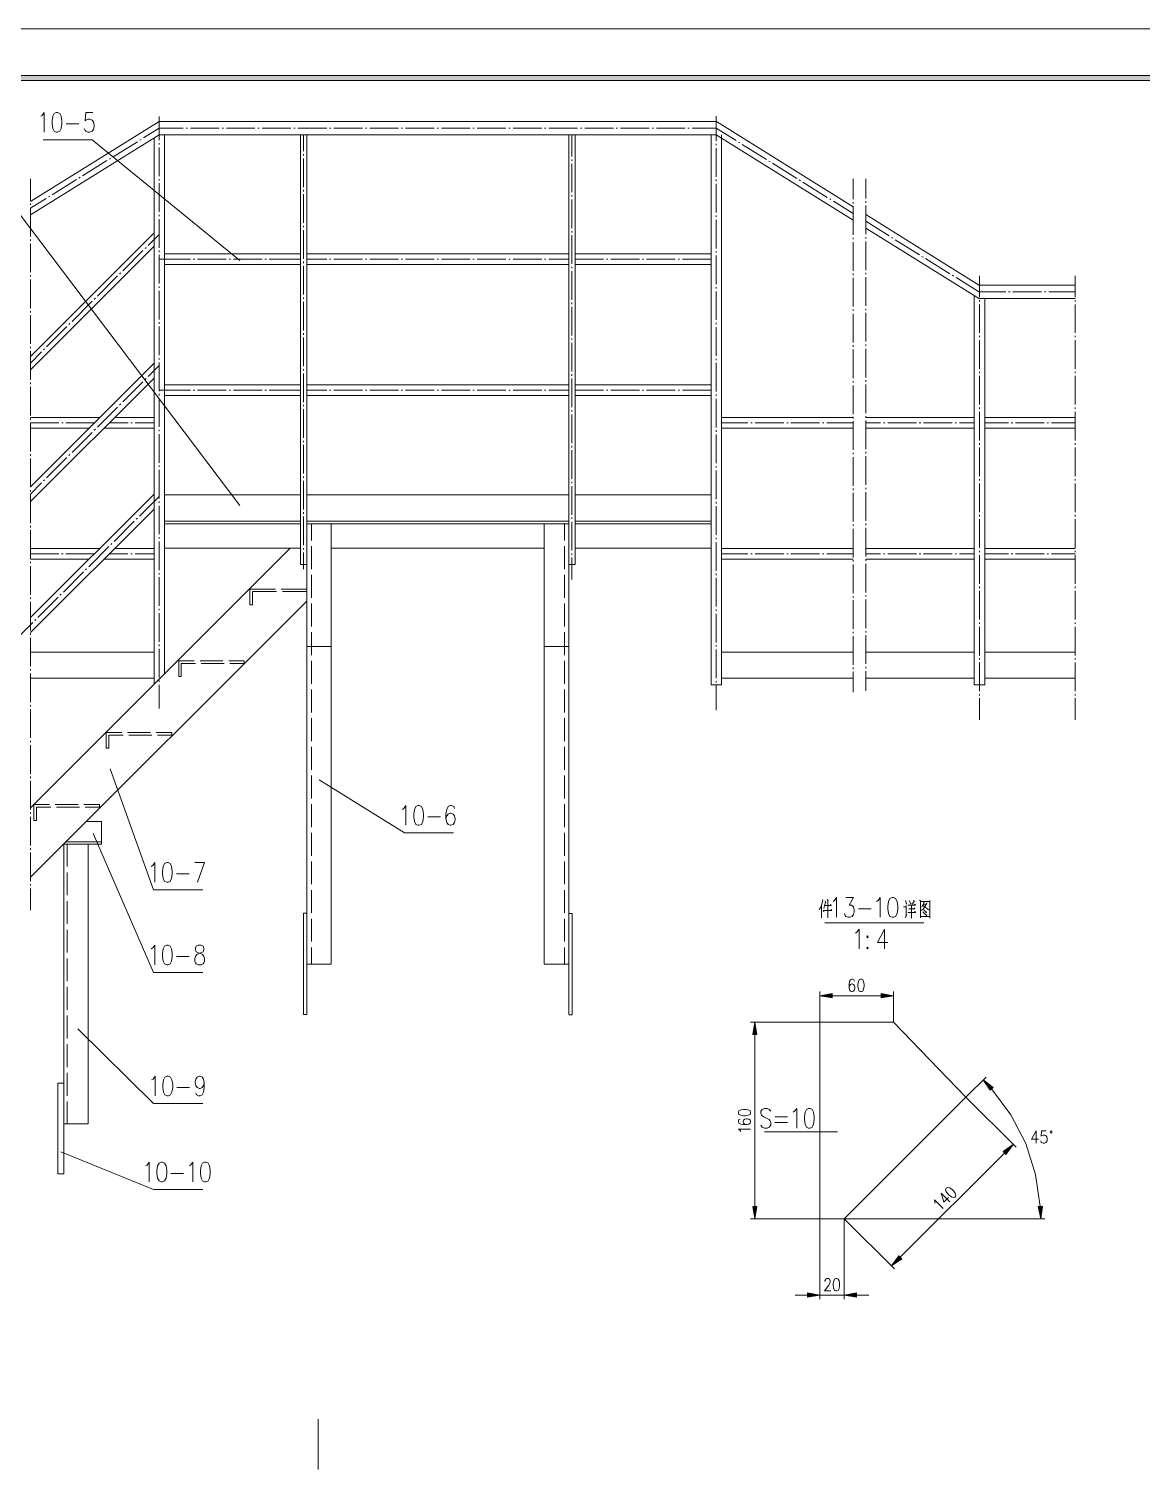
# Model space of a CAD drawing. Header units: millimetres. Extents: x 0 to 829, y 0 to 586.
# Drawn here: x 133.3 to 356.6, y 296.3 to 585.6 of the extents above; entities that cross this region are included whole.
import ezdxf

# ---------------------------------------------------------------- set-up
doc = ezdxf.new("R2010")
doc.units = ezdxf.units.MM

msp = doc.modelspace()

# ---------------------------------------------------------------- hatches: boundary and pattern name
h = msp.add_hatch(color=0)
h.dxf.hatch_style = 2
h.paths.add_polyline_path([(819.788528, 576.266028), (818.80075, 575.281778), (25.142472, 575.281778), (24.154694, 576.266028)])
h = msp.add_hatch(color=0)
h.dxf.hatch_style = 2
h.paths.add_polyline_path([(294.382472, 391.9855), (291.916556, 391.57275), (294.382472, 391.163528)])
h = msp.add_hatch(color=0)
h.dxf.hatch_style = 2
h.paths.add_polyline_path([(304.239083, 391.9855), (306.705, 391.57275), (304.239083, 391.163528)])
h = msp.add_hatch(color=0)
h.dxf.hatch_style = 2
h.paths.add_polyline_path([(278.472194, 383.772833), (278.881417, 386.23875), (279.290639, 383.772833)])
h = msp.add_hatch(color=0)
h.dxf.hatch_style = 2
h.paths.add_polyline_path([(326.090139, 372.579194), (324.700194, 374.657056), (326.689861, 373.143639)])
h = msp.add_hatch(color=0)
h.dxf.hatch_style = 2
h.paths.add_polyline_path([(328.690111, 360.270778), (330.725639, 361.724222), (329.272194, 359.688694)])
h = msp.add_hatch(color=0)
h.dxf.hatch_style = 2
h.paths.add_polyline_path([(278.472194, 349.267639), (278.881417, 346.801722), (279.290639, 349.267639)])
h = msp.add_hatch(color=0)
h.dxf.hatch_style = 2
h.paths.add_polyline_path([(336.574694, 349.278222), (336.239556, 346.801722), (335.752722, 349.253528)])
h = msp.add_hatch(color=0)
h.dxf.hatch_style = 2
h.paths.add_polyline_path([(307.777444, 339.354583), (306.324, 337.322583), (308.359528, 338.776028)])
h = msp.add_hatch(color=0)
h.dxf.hatch_style = 2
h.paths.add_polyline_path([(289.450639, 331.900389), (291.916556, 331.487639), (289.450639, 331.078417)])
h = msp.add_hatch(color=0)
h.dxf.hatch_style = 2
h.paths.add_polyline_path([(299.310778, 331.900389), (296.844861, 331.487639), (299.310778, 331.078417)])

# ---------------------------------------------------------------- linework, layer by layer
at = {"color": 0, "lineweight": 0}
for points in [[(0, 0), (0, 585.632278), (829.154778, 585.632278), (829.154778, 0)], [(819.788528, 576.266028), (818.80075, 575.281778), (25.142472, 575.281778), (24.154694, 576.266028)], [(138.751028, 568.822417), (138.327694, 568.635444), (138.049, 568.071), (137.907889, 567.132611), (137.907889, 566.568167), (138.049, 565.629778), (138.327694, 565.068861), (138.751028, 564.878361), (139.03325, 564.878361), (139.456583, 565.068861), (139.738806, 565.629778), (139.879917, 566.568167), (139.879917, 567.132611), (139.738806, 568.071), (139.456583, 568.635444), (139.03325, 568.822417)], [(211.306833, 429.715083), (210.8835, 429.528111), (210.601278, 428.963667), (210.460167, 428.025278), (210.460167, 427.460833), (210.601278, 426.522444), (210.8835, 425.958), (211.306833, 425.771028), (211.589056, 425.771028), (212.012389, 425.958), (212.291083, 426.522444), (212.432194, 427.460833), (212.432194, 428.025278), (212.291083, 428.963667), (212.012389, 429.528111), (211.589056, 429.715083)], [(160.916056, 418.278028), (160.492722, 418.091056), (160.2105, 417.526611), (160.069389, 416.588222), (160.069389, 416.023778), (160.2105, 415.085389), (160.492722, 414.520944), (160.916056, 414.333972), (161.198278, 414.333972), (161.618083, 414.520944), (161.900306, 415.085389), (162.041417, 416.023778), (162.041417, 416.588222), (161.900306, 417.526611), (161.618083, 418.091056), (161.198278, 418.278028)], [(306.433361, 411.250694), (306.010028, 411.063722), (305.731333, 410.499278), (305.590222, 409.560889), (305.590222, 408.996444), (305.731333, 408.058056), (306.010028, 407.493611), (306.433361, 407.306639), (306.715583, 407.306639), (307.138917, 407.493611), (307.421139, 408.058056), (307.56225, 408.996444), (307.56225, 409.560889), (307.421139, 410.499278), (307.138917, 411.063722), (306.715583, 411.250694)], [(301.501528, 403.584833), (301.360417, 403.394333), (301.501528, 403.207361), (301.642639, 403.394333)], [(160.916056, 401.715111), (160.492722, 401.528139), (160.2105, 400.963694), (160.069389, 400.025306), (160.069389, 399.460861), (160.2105, 398.522472), (160.492722, 397.958028), (160.916056, 397.771056), (161.198278, 397.771056), (161.618083, 397.958028), (161.900306, 398.522472), (162.041417, 399.460861), (162.041417, 400.025306), (161.900306, 400.963694), (161.618083, 401.528139), (161.198278, 401.715111)], [(167.251944, 401.715111), (166.832139, 401.528139), (166.691028, 401.150667), (166.691028, 400.776722), (166.832139, 400.39925), (167.110833, 400.212278), (167.675278, 400.025306), (168.098611, 399.838333), (168.380833, 399.460861), (168.521944, 399.086917), (168.521944, 398.522472), (168.380833, 398.145), (168.239722, 397.958028), (167.816389, 397.771056), (167.251944, 397.771056), (166.832139, 397.958028), (166.691028, 398.145), (166.549917, 398.522472), (166.549917, 399.086917), (166.691028, 399.460861), (166.97325, 399.838333), (167.393056, 400.025306), (167.9575, 400.212278), (168.239722, 400.39925), (168.380833, 400.776722), (168.380833, 401.150667), (168.239722, 401.528139), (167.816389, 401.715111)], [(301.501528, 401.330583), (301.360417, 401.143611), (301.501528, 400.953111), (301.642639, 401.143611)], [(300.104528, 394.860639), (299.839944, 394.744222), (299.663556, 394.391444), (299.575361, 393.802306), (299.575361, 393.453056), (299.663556, 392.863917), (299.839944, 392.511139), (300.104528, 392.394722), (300.277389, 392.394722), (300.541972, 392.511139), (300.718361, 392.863917), (300.806556, 393.453056), (300.806556, 393.802306), (300.718361, 394.391444), (300.541972, 394.744222), (300.277389, 394.860639)], [(294.382472, 391.9855), (291.916556, 391.57275), (294.382472, 391.163528)], [(304.239083, 391.9855), (306.705, 391.57275), (304.239083, 391.163528)], [(278.472194, 383.772833), (278.881417, 386.23875), (279.290639, 383.772833)], [(160.986611, 375.412), (160.563278, 375.2215), (160.281056, 374.660583), (160.139944, 373.718667), (160.139944, 373.15775), (160.281056, 372.219361), (160.563278, 371.654917), (160.986611, 371.467944), (161.268833, 371.467944), (161.688639, 371.654917), (161.970861, 372.219361), (162.111972, 373.15775), (162.111972, 373.718667), (161.970861, 374.660583), (161.688639, 375.2215), (161.268833, 375.412)], [(326.090139, 372.579194), (324.700194, 374.657056), (326.689861, 373.143639)], [(275.593528, 368.01425), (275.713472, 367.753194), (276.06625, 367.576806), (276.651861, 367.488611), (277.004639, 367.488611), (277.59025, 367.576806), (277.943028, 367.753194), (278.059444, 368.01425), (278.059444, 368.190639), (277.943028, 368.455222), (277.59025, 368.631611), (277.004639, 368.719806), (276.651861, 368.719806), (276.06625, 368.631611), (275.713472, 368.455222), (275.593528, 368.190639)], [(289.683472, 368.945583), (289.263667, 368.758611), (288.981444, 368.194167), (288.840333, 367.255778), (288.840333, 366.694861), (288.981444, 365.752944), (289.263667, 365.192028), (289.683472, 365.001528), (289.965694, 365.001528), (290.389028, 365.192028), (290.67125, 365.752944), (290.812361, 366.694861), (290.812361, 367.255778), (290.67125, 368.194167), (290.389028, 368.758611), (289.965694, 368.945583)], [(328.690111, 360.270778), (330.725639, 361.724222), (329.272194, 359.688694)], [(338.497333, 364.197194), (338.444417, 364.363), (338.310361, 364.430028), (338.176306, 364.363), (338.123389, 364.197194), (338.176306, 364.031389), (338.310361, 363.960833), (338.444417, 364.031389)], [(159.787167, 358.147056), (159.367361, 357.960083), (159.085139, 357.395639), (158.944028, 356.45725), (158.944028, 355.892806), (159.085139, 354.954417), (159.367361, 354.389972), (159.787167, 354.203), (160.069389, 354.203), (160.492722, 354.389972), (160.774944, 354.954417), (160.916056, 355.892806), (160.916056, 356.45725), (160.774944, 357.395639), (160.492722, 357.960083), (160.069389, 358.147056)], [(168.521944, 358.147056), (168.098611, 357.960083), (167.816389, 357.395639), (167.675278, 356.45725), (167.675278, 355.892806), (167.816389, 354.954417), (168.098611, 354.389972), (168.521944, 354.203), (168.804167, 354.203), (169.223972, 354.389972), (169.506194, 354.954417), (169.647306, 355.892806), (169.647306, 356.45725), (169.506194, 357.395639), (169.223972, 357.960083), (168.804167, 358.147056)], [(317.260111, 352.904778), (317.154278, 352.633139), (317.281278, 352.262722), (317.634056, 351.782944), (317.881, 351.536), (318.35725, 351.183222), (318.731194, 351.056222), (319.002833, 351.162056), (319.126306, 351.285528), (319.228611, 351.557167), (319.105139, 351.927583), (318.752361, 352.407361), (318.505417, 352.654306), (318.025639, 353.007083), (317.651694, 353.134083), (317.383583, 353.02825)], [(278.472194, 349.267639), (278.881417, 346.801722), (279.290639, 349.267639)], [(336.574694, 349.278222), (336.239556, 346.801722), (335.752722, 349.253528)], [(307.777444, 339.354583), (306.324, 337.322583), (308.359528, 338.776028)], [(295.172694, 334.775528), (294.908111, 334.655583), (294.731722, 334.306333), (294.643528, 333.717194), (294.643528, 333.364417), (294.731722, 332.778806), (294.908111, 332.426028), (295.172694, 332.309611), (295.349083, 332.309611), (295.613667, 332.426028), (295.790056, 332.778806), (295.87825, 333.364417), (295.87825, 333.717194), (295.790056, 334.306333), (295.613667, 334.655583), (295.349083, 334.775528)], [(289.450639, 331.900389), (291.916556, 331.487639), (289.450639, 331.078417)], [(299.310778, 331.900389), (296.844861, 331.487639), (299.310778, 331.078417)]]:
    msp.add_lwpolyline(points, close=True, dxfattribs=at)
for points in [[(159.41675, 567.02325), (133.57225, 550.961278)], [(135.653639, 568.071), (135.935861, 568.257972), (136.359194, 568.822417), (136.359194, 564.878361)], [(146.074694, 568.822417), (144.667111, 568.822417), (144.526, 567.132611), (144.667111, 567.319583), (145.090444, 567.510083), (145.513778, 567.510083), (145.933583, 567.319583), (146.215806, 566.945639), (146.356917, 566.381194), (146.356917, 566.00725), (146.215806, 565.442806), (145.933583, 565.068861), (145.513778, 564.878361), (145.090444, 564.878361), (144.667111, 565.068861), (144.526, 565.255833), (144.384889, 565.629778)], [(159.41675, 568.018083), (159.41675, 563.252056)], [(271.162639, 568.109806), (271.162639, 563.135639)], [(159.41675, 564.370361), (133.57225, 548.273111)], [(140.723056, 566.568167), (143.259528, 566.568167)], [(159.402639, 565.693278), (156.252333, 563.731833)], [(159.41675, 567.016194), (271.162639, 567.016194)], [(159.41675, 565.700333), (164.246278, 565.700333)], [(159.41675, 564.388), (271.162639, 564.388)], [(160.468028, 564.388), (160.468028, 456.162833)], [(164.821306, 565.700333), (165.110583, 565.700333)], [(165.685611, 565.700333), (171.435889, 565.700333)], [(172.010917, 565.700333), (172.300194, 565.700333)], [(172.875222, 565.700333), (178.6255, 565.700333)], [(179.200528, 565.700333), (179.486278, 565.700333)], [(180.061306, 565.700333), (185.815111, 565.700333)], [(186.390139, 565.700333), (186.675889, 565.700333)], [(187.250917, 565.700333), (193.004722, 565.700333)], [(187.730694, 564.388), (187.730694, 478.140889)], [(188.362167, 564.388), (188.362167, 561.050722)], [(188.993639, 564.388), (188.993639, 387.780389)], [(193.57975, 565.700333), (193.8655, 565.700333)], [(194.440528, 565.700333), (200.190806, 565.700333)], [(200.765833, 565.700333), (201.055111, 565.700333)], [(201.630139, 565.700333), (207.380417, 565.700333)], [(207.955444, 565.700333), (208.244722, 565.700333)], [(208.81975, 565.700333), (214.570028, 565.700333)], [(215.145056, 565.700333), (215.430806, 565.700333)], [(216.009361, 565.700333), (221.759639, 565.700333)], [(222.334667, 565.700333), (222.620417, 565.700333)], [(223.195444, 565.700333), (228.94925, 565.700333)], [(229.524278, 565.700333), (229.810028, 565.700333)], [(230.385056, 565.700333), (236.135333, 565.700333)], [(236.710361, 565.700333), (236.999639, 565.700333)], [(237.574667, 565.700333), (243.324944, 565.700333)], [(241.58575, 564.388), (241.58575, 387.780389)], [(242.213694, 564.388), (242.213694, 560.0065)], [(242.845167, 564.388), (242.845167, 478.140889)], [(243.899972, 565.700333), (244.18925, 565.700333)], [(244.764278, 565.700333), (250.514556, 565.700333)], [(251.089583, 565.700333), (251.378861, 565.700333)], [(251.953889, 565.700333), (257.704167, 565.700333)], [(258.279194, 565.700333), (258.564944, 565.700333)], [(259.139972, 565.700333), (264.893778, 565.700333)], [(265.468806, 565.700333), (265.754556, 565.700333)], [(266.329583, 565.700333), (271.162639, 565.700333)], [(270.111361, 564.388), (270.111361, 453.968556)], [(271.137944, 565.693278), (275.127861, 563.206194)], [(271.152056, 564.366833), (298.644028, 547.214778)], [(271.183806, 567.002083), (298.644028, 549.906472)], [(272.213917, 564.388), (272.213917, 453.968556)], [(120.103194, 563.361417), (175.591611, 489.976583)], [(145.972389, 563.361417), (136.11225, 563.361417)], [(145.972389, 563.361417), (175.591611, 539.115)], [(155.031722, 562.973361), (150.149278, 559.935944)], [(155.7655, 563.428444), (155.522083, 563.27675)], [(158.365472, 563.714194), (158.365472, 454.060278)], [(159.41675, 562.677028), (159.41675, 562.38775)], [(159.41675, 561.812722), (159.41675, 556.062444)], [(271.162639, 562.560611), (271.162639, 562.271333)], [(271.162639, 561.696306), (271.162639, 555.946028)], [(275.618222, 562.902806), (275.861639, 562.751111)], [(276.348472, 562.447722), (281.230917, 559.406778)], [(148.928667, 559.173944), (144.046222, 556.136528)], [(149.662444, 559.629028), (149.419028, 559.477333)], [(188.362167, 560.475694), (188.362167, 560.189944)], [(188.362167, 559.614917), (188.362167, 553.861111)], [(242.213694, 559.431472), (242.213694, 559.145722)], [(242.213694, 558.567167), (242.213694, 552.816889)], [(281.71775, 559.103389), (281.961167, 558.948167)], [(282.451528, 558.644778), (287.330444, 555.603833)], [(133.57225, 555.522694), (133.57225, 551.137667)], [(143.555861, 555.833139), (143.312444, 555.681444)], [(159.41675, 555.487417), (159.41675, 555.201667)], [(298.644028, 555.522694), (298.644028, 551.441056)], [(301.145222, 555.522694), (301.145222, 551.603333)], [(142.825611, 555.378056), (137.943167, 552.337111)], [(159.41675, 554.626639), (159.41675, 548.872833)], [(188.362167, 553.286083), (188.362167, 553.000333)], [(271.162639, 555.371), (271.162639, 555.081722)], [(271.162639, 554.506694), (271.162639, 548.756417)], [(287.820806, 555.300444), (288.064222, 555.14875)], [(288.551056, 554.845361), (293.4335, 551.800889)], [(136.722556, 551.578639), (133.57225, 549.617194)], [(133.57225, 550.562639), (133.57225, 550.273361)], [(133.57225, 549.698333), (133.57225, 543.948056)], [(137.452806, 552.033722), (137.209389, 551.882028)], [(188.362167, 552.425306), (188.362167, 546.675028)], [(242.213694, 552.241861), (242.213694, 551.956111)], [(242.213694, 551.381083), (242.213694, 545.627278)], [(293.920333, 551.4975), (294.16375, 551.345806)], [(294.654111, 551.042417), (298.644028, 548.555333)], [(298.644028, 550.866028), (298.644028, 550.580278)], [(298.644028, 550.00525), (298.644028, 544.251444)], [(301.145222, 551.028306), (301.145222, 550.739028)], [(301.145222, 550.164), (301.145222, 544.413722)], [(159.41675, 548.297806), (159.41675, 548.012056)], [(159.41675, 547.437028), (159.41675, 541.68675)], [(271.162639, 548.181389), (271.162639, 547.895639)], [(271.162639, 547.320611), (271.162639, 541.566806)], [(301.145222, 548.347194), (323.959361, 534.140833)], [(301.145222, 546.996056), (305.840694, 544.071528)], [(158.365472, 544.657139), (133.57225, 519.881556)], [(159.41675, 544.374917), (157.173083, 542.13125)], [(188.362167, 546.1), (188.362167, 545.810722)], [(188.362167, 545.235694), (188.362167, 539.485417)], [(242.213694, 545.05225), (242.213694, 544.7665)], [(242.213694, 544.191472), (242.213694, 538.441194)], [(301.145222, 545.6555), (323.959361, 531.420917)], [(133.57225, 543.373028), (133.57225, 543.08375)], [(133.57225, 542.508722), (133.57225, 536.758444)], [(158.365472, 541.990139), (133.57225, 517.214556)], [(156.153556, 541.11525), (152.086028, 537.05125)], [(156.763861, 541.725556), (156.562778, 541.524472)], [(159.41675, 541.108194), (159.41675, 540.822444)], [(271.162639, 540.991778), (271.162639, 540.706028)], [(298.644028, 543.676417), (298.644028, 543.390667)], [(298.644028, 542.815639), (298.644028, 537.065361)], [(301.145222, 543.838694), (301.145222, 543.552944)], [(301.145222, 542.977917), (301.145222, 537.224111)], [(306.331056, 543.764611), (306.574472, 543.612917)], [(307.061306, 543.309528), (311.94375, 540.268583)], [(159.41675, 540.247417), (159.41675, 534.497139)], [(159.41675, 539.411333), (165.664444, 539.411333)], [(160.468028, 540.462611), (187.730694, 540.462611)], [(160.468028, 538.360056), (187.730694, 538.360056)], [(166.239472, 539.411333), (166.52875, 539.411333)], [(167.103778, 539.411333), (172.854056, 539.411333)], [(173.429083, 539.411333), (173.718361, 539.411333)], [(174.293389, 539.411333), (180.043667, 539.411333)], [(180.618694, 539.411333), (180.907972, 539.411333)], [(181.483, 539.411333), (187.730694, 539.411333)], [(188.362167, 538.910389), (188.362167, 538.621111)], [(188.993639, 540.462611), (241.58575, 540.462611)], [(188.993639, 539.411333), (193.004722, 539.411333)], [(188.993639, 538.360056), (241.58575, 538.360056)], [(193.57975, 539.411333), (193.8655, 539.411333)], [(194.440528, 539.411333), (200.190806, 539.411333)], [(200.765833, 539.411333), (201.055111, 539.411333)], [(201.630139, 539.411333), (207.380417, 539.411333)], [(207.955444, 539.411333), (208.244722, 539.411333)], [(208.81975, 539.411333), (214.570028, 539.411333)], [(215.145056, 539.411333), (215.430806, 539.411333)], [(216.009361, 539.411333), (221.759639, 539.411333)], [(222.334667, 539.411333), (222.620417, 539.411333)], [(223.195444, 539.411333), (228.94925, 539.411333)], [(229.524278, 539.411333), (229.810028, 539.411333)], [(230.385056, 539.411333), (236.135333, 539.411333)], [(236.710361, 539.411333), (236.999639, 539.411333)], [(237.574667, 539.411333), (241.58575, 539.411333)], [(242.845167, 540.462611), (270.111361, 540.462611)], [(242.845167, 539.411333), (248.57075, 539.411333)], [(242.845167, 538.360056), (270.111361, 538.360056)], [(249.145778, 539.411333), (249.431528, 539.411333)], [(250.006556, 539.411333), (255.760361, 539.411333)], [(256.335389, 539.411333), (256.621139, 539.411333)], [(257.196167, 539.411333), (262.946444, 539.411333)], [(263.525, 539.411333), (263.81075, 539.411333)], [(264.385778, 539.411333), (270.111361, 539.411333)], [(271.162639, 540.131), (271.162639, 534.380722)], [(312.430583, 539.965194), (312.674, 539.8135)], [(313.164361, 539.506583), (318.043278, 536.465639)], [(133.57225, 536.183417), (133.57225, 535.894139)], [(133.57225, 535.319111), (133.57225, 529.568833)], [(151.070028, 536.03525), (147.0025, 531.967722)], [(151.680333, 536.645556), (151.475722, 536.440944)], [(188.362167, 538.046083), (188.362167, 532.295806)], [(242.213694, 537.866167), (242.213694, 537.576889)], [(242.213694, 537.001861), (242.213694, 531.251583)], [(298.644028, 536.490333), (298.644028, 536.201056)], [(298.644028, 535.626028), (298.644028, 529.87575)], [(301.145222, 536.649083), (301.145222, 536.363333)], [(301.145222, 535.788306), (301.145222, 530.0345)], [(318.533639, 536.16225), (318.777056, 536.010556)], [(319.263889, 535.707167), (323.959361, 532.779111)], [(323.959361, 536.074056), (323.959361, 531.770167)], [(343.136361, 536.074056), (343.136361, 531.770167)], [(159.41675, 533.922111), (159.41675, 533.632833)], [(159.41675, 533.057806), (159.41675, 527.307528)], [(271.162639, 533.805694), (271.162639, 533.516417)], [(271.162639, 532.941389), (271.162639, 527.191111)], [(323.94525, 534.151417), (343.136361, 534.151417)], [(323.959361, 532.839083), (329.236917, 532.839083)], [(329.811944, 532.839083), (330.097694, 532.839083)], [(330.672722, 532.839083), (336.423, 532.839083)], [(336.998028, 532.839083), (337.287306, 532.839083)], [(337.862333, 532.839083), (343.136361, 532.839083)], [(145.9865, 530.951722), (141.915444, 526.887722)], [(146.596806, 531.562028), (146.392194, 531.360944)], [(188.362167, 531.720778), (188.362167, 531.435028)], [(188.362167, 530.856472), (188.362167, 525.106194)], [(242.213694, 530.676556), (242.213694, 530.387278)], [(242.213694, 529.81225), (242.213694, 524.061972)], [(301.145222, 529.459472), (301.145222, 529.173722)], [(322.908083, 532.077083), (322.908083, 453.968556)], [(323.94525, 531.480889), (343.136361, 531.480889)], [(323.959361, 531.195139), (323.959361, 530.909389)], [(323.959361, 530.334361), (323.959361, 524.584083)], [(325.014167, 531.480889), (325.014167, 453.968556)], [(343.136361, 531.195139), (343.136361, 530.909389)], [(343.136361, 530.334361), (343.136361, 524.584083)], [(133.57225, 528.993806), (133.57225, 528.708056)], [(133.57225, 528.133028), (133.57225, 522.379222)], [(159.41675, 526.7325), (159.41675, 526.443222)], [(271.162639, 526.616083), (271.162639, 526.326806)], [(298.644028, 529.300722), (298.644028, 529.011444)], [(298.644028, 528.436417), (298.644028, 522.686139)], [(301.145222, 528.598694), (301.145222, 522.848417)], [(140.899444, 525.871722), (136.831917, 521.807722)], [(141.50975, 526.482028), (141.305139, 526.277417)], [(159.41675, 525.868194), (159.41675, 520.117917)], [(188.362167, 524.531167), (188.362167, 524.245417)], [(188.362167, 523.670389), (188.362167, 517.916583)], [(271.162639, 525.751778), (271.162639, 520.0015)], [(323.959361, 524.009056), (323.959361, 523.719778)], [(343.136361, 524.009056), (343.136361, 523.719778)], [(133.57225, 521.804194), (133.57225, 521.518444)], [(133.57225, 520.943417), (133.57225, 515.189611)], [(135.815917, 520.788194), (133.57225, 518.548056)], [(136.426222, 521.3985), (136.221611, 521.197417)], [(242.213694, 523.486944), (242.213694, 523.197667)], [(242.213694, 522.622639), (242.213694, 516.872361)], [(298.644028, 522.111111), (298.644028, 521.821833)], [(298.644028, 521.246806), (298.644028, 515.496528)], [(301.145222, 522.273389), (301.145222, 521.984111)], [(301.145222, 521.409083), (301.145222, 515.658806)], [(323.959361, 523.14475), (323.959361, 517.394472)], [(343.136361, 523.14475), (343.136361, 517.394472)], [(158.365472, 518.502194), (133.57225, 493.723083)], [(159.41675, 518.06475), (157.173083, 515.821083)], [(159.41675, 519.542889), (159.41675, 519.257139)], [(159.41675, 518.682111), (159.41675, 512.928306)], [(271.162639, 519.426472), (271.162639, 519.137194)], [(271.162639, 518.562167), (271.162639, 512.811889)], [(158.365472, 515.528278), (133.57225, 490.749167)], [(156.763861, 515.415389), (156.562778, 515.214306)], [(188.362167, 517.341556), (188.362167, 517.055806)], [(188.362167, 516.480778), (188.362167, 510.7305)], [(242.213694, 516.297333), (242.213694, 516.011583)], [(242.213694, 515.436556), (242.213694, 509.68275)], [(301.145222, 515.083778), (301.145222, 514.7945)], [(323.959361, 516.819444), (323.959361, 516.530167)], [(323.959361, 515.955139), (323.959361, 510.204861)], [(343.136361, 516.819444), (343.136361, 516.530167)], [(343.136361, 515.955139), (343.136361, 510.204861)], [(133.57225, 514.614583), (133.57225, 514.328833)], [(133.57225, 513.753806), (133.57225, 508.003528)], [(156.153556, 514.805083), (152.086028, 510.741083)], [(159.41675, 513.118806), (165.664444, 513.118806)], [(159.41675, 512.353278), (159.41675, 512.067528)], [(160.468028, 514.170083), (187.730694, 514.170083)], [(160.468028, 512.067528), (187.730694, 512.067528)], [(166.239472, 513.118806), (166.52875, 513.118806)], [(167.103778, 513.118806), (172.854056, 513.118806)], [(173.429083, 513.118806), (173.718361, 513.118806)], [(174.293389, 513.118806), (180.043667, 513.118806)], [(180.618694, 513.118806), (180.907972, 513.118806)], [(181.483, 513.118806), (187.730694, 513.118806)], [(188.993639, 514.170083), (241.58575, 514.170083)], [(188.993639, 513.118806), (193.004722, 513.118806)], [(188.993639, 512.067528), (241.58575, 512.067528)], [(193.57975, 513.118806), (193.8655, 513.118806)], [(194.440528, 513.118806), (200.190806, 513.118806)], [(200.765833, 513.118806), (201.055111, 513.118806)], [(201.630139, 513.118806), (207.380417, 513.118806)], [(207.955444, 513.118806), (208.244722, 513.118806)], [(208.81975, 513.118806), (214.570028, 513.118806)], [(215.145056, 513.118806), (215.430806, 513.118806)], [(216.009361, 513.118806), (221.759639, 513.118806)], [(222.334667, 513.118806), (222.620417, 513.118806)], [(223.195444, 513.118806), (228.94925, 513.118806)], [(229.524278, 513.118806), (229.810028, 513.118806)], [(230.385056, 513.118806), (236.135333, 513.118806)], [(236.710361, 513.118806), (236.999639, 513.118806)], [(237.574667, 513.118806), (241.58575, 513.118806)], [(242.845167, 514.170083), (270.111361, 514.170083)], [(242.845167, 513.118806), (248.57075, 513.118806)], [(242.845167, 512.067528), (270.111361, 512.067528)], [(249.145778, 513.118806), (249.431528, 513.118806)], [(250.006556, 513.118806), (255.760361, 513.118806)], [(256.335389, 513.118806), (256.621139, 513.118806)], [(257.196167, 513.118806), (262.946444, 513.118806)], [(263.525, 513.118806), (263.81075, 513.118806)], [(264.385778, 513.118806), (270.111361, 513.118806)], [(271.162639, 512.236861), (271.162639, 511.951111)], [(298.644028, 514.9215), (298.644028, 514.63575)], [(298.644028, 514.060722), (298.644028, 508.306917)], [(301.145222, 514.219472), (301.145222, 508.469194)], [(151.070028, 509.725083), (147.0025, 505.661083)], [(151.680333, 510.335389), (151.475722, 510.130778)], [(159.41675, 511.4925), (159.41675, 505.738694)], [(188.362167, 510.155472), (188.362167, 509.866194)], [(188.362167, 509.291167), (188.362167, 503.540889)], [(271.162639, 511.376083), (271.162639, 505.622278)], [(323.959361, 509.629833), (323.959361, 509.340556)], [(343.136361, 509.629833), (343.136361, 509.340556)], [(147.457583, 507.601361), (133.57225, 507.601361)], [(133.57225, 507.4285), (133.57225, 507.139222)], [(133.57225, 506.564194), (133.57225, 500.813917)], [(139.269611, 506.550083), (133.57225, 506.550083)], [(140.130389, 506.550083), (139.844639, 506.550083)], [(146.406306, 506.550083), (140.705417, 506.550083)], [(153.154944, 506.550083), (149.380222, 506.550083)], [(158.365472, 507.601361), (150.4315, 507.601361)], [(154.015722, 506.550083), (153.729972, 506.550083)], [(158.365472, 506.550083), (154.59075, 506.550083)], [(242.213694, 509.107722), (242.213694, 508.821972)], [(242.213694, 508.246944), (242.213694, 502.496667)], [(272.213917, 507.601361), (298.644028, 507.601361)], [(272.213917, 506.550083), (277.519694, 506.550083)], [(278.094722, 506.550083), (278.384, 506.550083)], [(278.959028, 506.550083), (284.709306, 506.550083)], [(285.284333, 506.550083), (285.573611, 506.550083)], [(286.148639, 506.550083), (291.898917, 506.550083)], [(292.473944, 506.550083), (292.763222, 506.550083)], [(293.33825, 506.550083), (298.644028, 506.550083)], [(298.644028, 507.731889), (298.644028, 507.446139)], [(298.644028, 506.871111), (298.644028, 501.120833)], [(301.145222, 507.894167), (301.145222, 507.608417)], [(301.145222, 507.601361), (322.908083, 507.601361)], [(301.145222, 507.029861), (301.145222, 501.279583)], [(301.145222, 506.550083), (304.119139, 506.550083)], [(304.694167, 506.550083), (304.983444, 506.550083)], [(305.558472, 506.550083), (311.30875, 506.550083)], [(311.883778, 506.550083), (312.169528, 506.550083)], [(312.744556, 506.550083), (318.498361, 506.550083)], [(319.073389, 506.550083), (319.359139, 506.550083)], [(319.934167, 506.550083), (322.908083, 506.550083)], [(323.959361, 508.765528), (323.959361, 503.01525)], [(325.014167, 507.601361), (343.136361, 507.601361)], [(325.014167, 506.550083), (329.762556, 506.550083)], [(330.337583, 506.550083), (330.623333, 506.550083)], [(331.198361, 506.550083), (336.948639, 506.550083)], [(337.523667, 506.550083), (337.812944, 506.550083)], [(338.387972, 506.550083), (343.136361, 506.550083)], [(343.136361, 508.765528), (343.136361, 503.01525)], [(145.3515, 505.498806), (133.57225, 505.498806)], [(145.9865, 504.641556), (141.915444, 500.577556)], [(146.596806, 505.251861), (146.392194, 505.050778)], [(158.365472, 505.498806), (148.328944, 505.498806)], [(159.41675, 505.163667), (159.41675, 504.877917)], [(159.41675, 504.302889), (159.41675, 498.552611)], [(271.162639, 505.04725), (271.162639, 504.7615)], [(271.162639, 504.186472), (271.162639, 498.432667)], [(272.213917, 505.498806), (298.644028, 505.498806)], [(301.145222, 505.498806), (322.908083, 505.498806)], [(325.014167, 505.498806), (343.136361, 505.498806)], [(188.362167, 502.965861), (188.362167, 502.676583)], [(188.362167, 502.101556), (188.362167, 496.351278)], [(242.213694, 501.921639), (242.213694, 501.632361)], [(242.213694, 501.057333), (242.213694, 495.307056)], [(298.644028, 500.545806), (298.644028, 500.256528)], [(301.145222, 500.704556), (301.145222, 500.418806)], [(323.959361, 502.440222), (323.959361, 502.154472)], [(323.959361, 501.579444), (323.959361, 495.825639)], [(343.136361, 502.440222), (343.136361, 502.154472)], [(343.136361, 501.579444), (343.136361, 495.825639)], [(133.57225, 500.238889), (133.57225, 499.949611)], [(133.57225, 499.374583), (133.57225, 493.624306)], [(140.899444, 499.561556), (136.831917, 495.497556)], [(141.50975, 500.171861), (141.305139, 499.96725)], [(159.41675, 497.977583), (159.41675, 497.688306)], [(271.162639, 497.857639), (271.162639, 497.571889)], [(298.644028, 499.6815), (298.644028, 493.931222)], [(301.145222, 499.843778), (301.145222, 494.089972)], [(136.426222, 495.088333), (136.221611, 494.88725)], [(159.41675, 497.113278), (159.41675, 491.363)], [(188.362167, 495.77625), (188.362167, 495.486972)], [(188.362167, 494.911944), (188.362167, 489.161667)], [(242.213694, 494.732028), (242.213694, 494.44275)], [(271.162639, 496.996861), (271.162639, 491.246583)], [(323.959361, 495.250611), (323.959361, 494.964861)], [(343.136361, 495.250611), (343.136361, 494.964861)], [(135.815917, 494.478028), (133.57225, 492.237889)], [(133.57225, 493.049278), (133.57225, 492.763528)], [(158.365472, 492.227306), (133.57225, 467.451722)], [(133.57225, 492.184972), (133.57225, 486.434694)], [(160.468028, 492.086194), (187.730694, 492.086194)], [(188.993639, 492.086194), (241.58575, 492.086194)], [(242.213694, 493.867722), (242.213694, 488.117444)], [(242.845167, 492.086194), (270.111361, 492.086194)], [(298.644028, 493.356194), (298.644028, 493.066917)], [(298.644028, 492.491889), (298.644028, 486.741611)], [(301.145222, 493.514944), (301.145222, 493.229194)], [(301.145222, 492.654167), (301.145222, 486.903889)], [(323.959361, 494.389833), (323.959361, 488.639556)], [(343.136361, 494.389833), (343.136361, 488.639556)], [(158.365472, 489.253389), (133.57225, 464.477806)], [(159.41675, 491.793389), (155.430361, 487.810528)], [(159.41675, 490.787972), (159.41675, 490.498694)], [(159.41675, 489.923667), (159.41675, 484.173389)], [(271.162639, 490.671556), (271.162639, 490.382278)], [(271.162639, 489.80725), (271.162639, 484.056972)], [(154.414361, 486.794528), (150.346833, 482.727)], [(155.024667, 487.404833), (154.820056, 487.200222)], [(160.468028, 486.829806), (187.730694, 486.829806)], [(160.468028, 486.300639), (187.730694, 486.300639)], [(188.362167, 488.586639), (188.362167, 488.300889)], [(188.362167, 487.725861), (188.362167, 481.972056)], [(188.993639, 486.829806), (241.58575, 486.829806)], [(188.993639, 486.300639), (241.58575, 486.300639)], [(189.946139, 486.300639), (189.946139, 482.935139)], [(193.921944, 486.300639), (193.921944, 397.898056)], [(236.653917, 486.300639), (236.653917, 397.898056)], [(240.689694, 486.300639), (240.689694, 482.935139)], [(242.213694, 487.542417), (242.213694, 487.253139)], [(242.213694, 486.678111), (242.213694, 480.927833)], [(242.845167, 486.829806), (270.111361, 486.829806)], [(242.845167, 486.300639), (270.111361, 486.300639)], [(298.644028, 486.166583), (298.644028, 485.877306)], [(301.145222, 486.328861), (301.145222, 486.039583)], [(323.959361, 488.061), (323.959361, 487.77525)], [(323.959361, 487.200222), (323.959361, 481.449944)], [(343.136361, 488.061), (343.136361, 487.77525)], [(343.136361, 487.200222), (343.136361, 481.449944)], [(133.57225, 485.859667), (133.57225, 485.573917)], [(133.57225, 484.998889), (133.57225, 479.245083)], [(159.41675, 483.598361), (159.41675, 483.309083)], [(271.162639, 483.481944), (271.162639, 483.192667)], [(298.644028, 485.302278), (298.644028, 479.552)], [(301.145222, 485.464556), (301.145222, 479.714278)], [(185.70575, 481.386444), (133.57225, 429.284694)], [(147.439944, 481.308833), (133.57225, 481.308833)], [(139.259028, 480.257556), (133.57225, 480.257556)], [(140.123333, 480.257556), (139.834056, 480.257556)], [(146.385139, 480.257556), (140.698361, 480.257556)], [(149.327306, 481.711), (145.259778, 477.647)], [(153.144361, 480.257556), (149.362583, 480.257556)], [(149.937611, 482.321306), (149.736528, 482.120222)], [(158.365472, 481.308833), (150.413861, 481.308833)], [(154.005139, 480.257556), (153.719389, 480.257556)], [(158.365472, 480.257556), (154.580167, 480.257556)], [(159.41675, 482.734056), (159.41675, 476.983778)], [(160.468028, 481.372333), (187.730694, 481.372333)], [(188.362167, 481.397028), (188.362167, 481.111278)], [(188.362167, 480.53625), (188.362167, 477.198972)], [(189.946139, 481.785083), (189.946139, 477.181333)], [(193.921944, 481.372333), (236.653917, 481.372333)], [(240.689694, 481.785083), (240.689694, 477.181333)], [(242.213694, 480.352806), (242.213694, 480.067056)], [(242.845167, 481.372333), (270.111361, 481.372333)], [(271.162639, 482.617639), (271.162639, 476.867361)], [(272.213917, 481.308833), (298.644028, 481.308833)], [(272.213917, 480.257556), (277.519694, 480.257556)], [(278.094722, 480.257556), (278.384, 480.257556)], [(278.959028, 480.257556), (284.709306, 480.257556)], [(285.284333, 480.257556), (285.573611, 480.257556)], [(286.148639, 480.257556), (291.898917, 480.257556)], [(292.473944, 480.257556), (292.763222, 480.257556)], [(293.33825, 480.257556), (298.644028, 480.257556)], [(301.145222, 481.308833), (322.908083, 481.308833)], [(301.145222, 480.257556), (304.119139, 480.257556)], [(304.694167, 480.257556), (304.983444, 480.257556)], [(305.558472, 480.257556), (311.30875, 480.257556)], [(311.883778, 480.257556), (312.169528, 480.257556)], [(312.744556, 480.257556), (318.498361, 480.257556)], [(319.073389, 480.257556), (319.359139, 480.257556)], [(319.934167, 480.257556), (322.908083, 480.257556)], [(323.959361, 480.874917), (323.959361, 480.585639)], [(325.014167, 481.308833), (343.136361, 481.308833)], [(325.014167, 480.257556), (329.762556, 480.257556)], [(330.337583, 480.257556), (330.623333, 480.257556)], [(331.198361, 480.257556), (336.948639, 480.257556)], [(337.523667, 480.257556), (337.812944, 480.257556)], [(338.387972, 480.257556), (343.136361, 480.257556)], [(343.136361, 480.874917), (343.136361, 480.585639)], [(145.333861, 479.206278), (133.57225, 479.206278)], [(133.57225, 478.670056), (133.57225, 478.384306)], [(133.57225, 477.809278), (133.57225, 472.059)], [(158.365472, 479.206278), (148.307778, 479.206278)], [(187.730694, 478.140889), (188.993639, 478.140889)], [(241.58575, 478.140889), (242.845167, 478.140889)], [(242.213694, 479.492028), (242.213694, 475.110528)], [(272.213917, 479.206278), (298.644028, 479.206278)], [(298.644028, 478.976972), (298.644028, 478.691222)], [(298.644028, 478.116194), (298.644028, 472.362389)], [(301.145222, 479.206278), (322.908083, 479.206278)], [(301.145222, 479.13925), (301.145222, 478.849972)], [(301.145222, 478.274944), (301.145222, 472.524667)], [(323.959361, 480.010611), (323.959361, 474.260333)], [(325.014167, 479.206278), (343.136361, 479.206278)], [(343.136361, 480.010611), (343.136361, 474.260333)], [(144.243778, 476.631), (140.17625, 472.567)], [(144.854083, 477.241306), (144.649472, 477.036694)], [(159.41675, 476.40875), (159.41675, 476.123)], [(159.41675, 475.547972), (159.41675, 469.794167)], [(189.946139, 476.031278), (189.946139, 471.431056)], [(240.689694, 476.031278), (240.689694, 471.431056)], [(271.162639, 476.292333), (271.162639, 476.006583)], [(271.162639, 475.428028), (271.162639, 469.67775)], [(139.767028, 472.157778), (139.565944, 471.956694)], [(182.714194, 473.180833), (177.584806, 473.180833)], [(177.584806, 473.180833), (177.584806, 470.002306)], [(178.099861, 472.665778), (182.971722, 472.665778)], [(178.099861, 470.002306), (178.099861, 472.665778)], [(188.993639, 473.180833), (183.86425, 473.180833)], [(184.121778, 472.665778), (188.993639, 472.665778)], [(298.644028, 471.787361), (298.644028, 471.501611)], [(301.145222, 471.949639), (301.145222, 471.660361)], [(323.959361, 473.685306), (323.959361, 473.396028)], [(323.959361, 472.821), (323.959361, 467.070722)], [(343.136361, 473.685306), (343.136361, 473.396028)], [(343.136361, 472.821), (343.136361, 467.070722)], [(133.57225, 471.483972), (133.57225, 471.194694)], [(188.993639, 470.732556), (133.57225, 415.346444)], [(133.57225, 470.619667), (133.57225, 464.869389)], [(139.16025, 471.547472), (135.089194, 467.483472)], [(159.41675, 469.219139), (159.41675, 468.933389)], [(177.584806, 470.002306), (178.099861, 470.002306)], [(189.946139, 470.281), (189.946139, 465.680778)], [(240.689694, 470.281), (240.689694, 465.680778)], [(271.162639, 469.102722), (271.162639, 468.816972)], [(298.644028, 470.926583), (298.644028, 465.176306)], [(301.145222, 471.085333), (301.145222, 465.335056)], [(134.073194, 466.467472), (130.005667, 462.403472)], [(134.6835, 467.077778), (134.478889, 466.873167)], [(159.41675, 468.358361), (159.41675, 462.608083)], [(271.162639, 468.241944), (271.162639, 462.488139)], [(323.959361, 466.495694), (323.959361, 466.209944)], [(343.136361, 466.495694), (343.136361, 466.209944)], [(133.57225, 464.294361), (133.57225, 464.005083)], [(133.57225, 463.430056), (133.57225, 457.679778)], [(189.946139, 464.530722), (189.946139, 459.9305)], [(240.689694, 464.530722), (240.689694, 459.9305)], [(298.644028, 464.601278), (298.644028, 464.312)], [(298.644028, 463.736972), (298.644028, 457.986694)], [(301.145222, 464.760028), (301.145222, 464.474278)], [(301.145222, 463.89925), (301.145222, 458.145444)], [(323.959361, 465.634917), (323.959361, 459.881111)], [(343.136361, 465.634917), (343.136361, 459.881111)], [(158.365472, 460.540806), (133.57225, 460.540806)], [(159.41675, 462.033056), (159.41675, 461.743778)], [(159.41675, 461.16875), (159.41675, 455.418472)], [(188.993639, 461.655583), (193.921944, 461.655583)], [(236.653917, 461.655583), (241.58575, 461.655583)], [(271.162639, 461.913111), (271.162639, 461.627361)], [(271.162639, 461.052333), (271.162639, 455.302056)], [(272.213917, 460.540806), (298.644028, 460.540806)], [(301.145222, 460.540806), (322.908083, 460.540806)], [(325.014167, 460.540806), (343.136361, 460.540806)], [(133.57225, 457.10475), (133.57225, 456.815472)], [(163.329056, 458.791028), (163.329056, 455.6125)], [(166.451139, 458.791028), (163.329056, 458.791028)], [(163.844111, 455.6125), (163.844111, 458.275972)], [(163.844111, 458.275972), (166.708667, 458.275972)], [(172.201417, 458.791028), (167.601194, 458.791028)], [(167.858722, 458.275972), (172.458944, 458.275972)], [(176.473556, 458.791028), (173.351472, 458.791028)], [(173.609, 458.275972), (176.473556, 458.275972)], [(176.473556, 458.275972), (176.473556, 458.791028)], [(189.946139, 458.780444), (189.946139, 454.176694)], [(240.689694, 458.780444), (240.689694, 454.176694)], [(298.644028, 457.411667), (298.644028, 457.122389)], [(301.145222, 457.570417), (301.145222, 457.284667)], [(323.959361, 459.306083), (323.959361, 459.020333)], [(323.959361, 458.445306), (323.959361, 452.6915)], [(343.136361, 459.306083), (343.136361, 459.020333)], [(343.136361, 458.445306), (343.136361, 452.6915)], [(133.57225, 456.240444), (133.57225, 450.490167)], [(158.365472, 455.280889), (133.57225, 455.280889)], [(159.41675, 454.843444), (159.41675, 454.554167)], [(163.329056, 455.6125), (163.844111, 455.6125)], [(271.162639, 454.727028), (271.162639, 454.43775)], [(272.213917, 455.280889), (298.644028, 455.280889)], [(298.644028, 456.547361), (298.644028, 452.46925)], [(301.145222, 456.709639), (301.145222, 452.790278)], [(301.145222, 455.280889), (322.908083, 455.280889)], [(325.014167, 455.280889), (343.136361, 455.280889)], [(159.41675, 453.979139), (159.41675, 449.213111)], [(189.946139, 453.026639), (189.946139, 448.426417)], [(240.689694, 453.026639), (240.689694, 448.426417)], [(270.111361, 453.968556), (272.213917, 453.968556)], [(271.162639, 453.862722), (271.162639, 448.888556)], [(322.908083, 453.968556), (325.014167, 453.968556)], [(323.959361, 452.116472), (323.959361, 451.830722)], [(343.136361, 452.116472), (343.136361, 451.830722)], [(133.57225, 449.915139), (133.57225, 449.629389)], [(133.57225, 449.054361), (133.57225, 443.300556)], [(323.959361, 451.255694), (323.959361, 446.955333)], [(343.136361, 451.255694), (343.136361, 446.955333)], [(189.946139, 447.276361), (189.946139, 442.676139)], [(240.689694, 447.276361), (240.689694, 442.676139)], [(133.57225, 442.725528), (133.57225, 442.439778)], [(151.909639, 444.401222), (148.787556, 444.401222)], [(148.787556, 444.401222), (148.787556, 441.226222)], [(149.302611, 443.886167), (152.167167, 443.886167)], [(149.302611, 441.226222), (149.302611, 443.886167)], [(157.659917, 444.401222), (153.059694, 444.401222)], [(153.317222, 443.886167), (157.917444, 443.886167)], [(161.932056, 444.401222), (158.809972, 444.401222)], [(159.0675, 443.886167), (161.932056, 443.886167)], [(161.932056, 443.886167), (161.932056, 444.401222)], [(133.57225, 441.86475), (133.57225, 436.114472)], [(148.787556, 441.226222), (149.302611, 441.226222)], [(189.946139, 441.526083), (189.946139, 436.925861)], [(240.689694, 441.526083), (240.689694, 436.925861)], [(158.277278, 412.8135), (149.563667, 437.095194)], [(133.57225, 435.539444), (133.57225, 435.250167)], [(133.57225, 434.675139), (133.57225, 428.924861)], [(189.946139, 435.775806), (189.946139, 431.172056)], [(208.5975, 424.250556), (191.523056, 434.925611)], [(240.689694, 435.775806), (240.689694, 431.172056)], [(133.57225, 428.349833), (133.57225, 428.060556)], [(137.414, 429.916167), (134.288389, 429.916167)], [(134.288389, 429.916167), (134.288389, 426.737639)], [(134.806972, 429.401111), (137.671528, 429.401111)], [(134.806972, 426.737639), (134.806972, 429.401111)], [(143.164278, 429.916167), (138.564056, 429.916167)], [(138.821583, 429.401111), (143.421806, 429.401111)], [(147.436417, 429.916167), (144.314333, 429.916167)], [(144.571861, 429.401111), (147.436417, 429.401111)], [(147.436417, 429.401111), (147.436417, 429.916167)], [(189.946139, 430.022), (189.946139, 425.421778)], [(208.209444, 428.963667), (208.488139, 429.150639), (208.911472, 429.715083), (208.911472, 425.771028)], [(218.6305, 429.150639), (218.489389, 429.528111), (218.066056, 429.715083), (217.783833, 429.715083), (217.364028, 429.528111), (217.081806, 428.963667), (216.940694, 428.025278), (216.940694, 427.086889), (217.081806, 426.335472), (217.364028, 425.958), (217.783833, 425.771028), (217.924944, 425.771028), (218.348278, 425.958), (218.6305, 426.335472), (218.771611, 426.896389), (218.771611, 427.086889), (218.6305, 427.647806), (218.348278, 428.025278), (217.924944, 428.21225), (217.783833, 428.21225), (217.364028, 428.025278), (217.081806, 427.647806), (216.940694, 427.086889)], [(240.689694, 430.022), (240.689694, 425.421778)], [(133.57225, 427.485528), (133.57225, 421.73525)], [(134.288389, 426.737639), (134.806972, 426.737639)], [(144.78, 426.547139), (147.849167, 426.547139)], [(147.849167, 426.547139), (147.849167, 421.9575)], [(213.278861, 427.460833), (215.815333, 427.460833)], [(140.663083, 422.43375), (147.849167, 422.43375)], [(158.277278, 396.250583), (146.169944, 424.120028)], [(189.946139, 424.271722), (189.946139, 419.6715)], [(218.457639, 424.250556), (208.5975, 424.250556)], [(240.689694, 424.271722), (240.689694, 419.6715)], [(133.57225, 421.160222), (133.57225, 420.870944)], [(133.57225, 420.295917), (133.57225, 414.545639)], [(147.849167, 421.9575), (140.186833, 421.9575)], [(140.243278, 422.013944), (140.243278, 355.804611)], [(140.913556, 421.9575), (140.913556, 417.470167)], [(145.175111, 421.9575), (145.175111, 365.8235)], [(157.815139, 417.526611), (158.097361, 417.713583), (158.520694, 418.278028), (158.520694, 414.333972)], [(166.549917, 418.278028), (168.521944, 418.278028), (167.110833, 414.333972)], [(189.946139, 418.521444), (189.946139, 413.921222)], [(240.689694, 418.521444), (240.689694, 413.921222)], [(133.57225, 413.970611), (133.57225, 413.684861)], [(140.913556, 416.320111), (140.913556, 411.719889)], [(162.888083, 416.023778), (165.421028, 416.023778)], [(133.57225, 413.109833), (133.57225, 408.721278)], [(168.137417, 412.8135), (158.277278, 412.8135)], [(189.946139, 412.771167), (189.946139, 408.167417)], [(240.689694, 412.771167), (240.689694, 408.167417)], [(292.502167, 410.894389), (292.562139, 410.696833), (292.237583, 409.712583), (292.117639, 409.356278), (291.969472, 409.119917), (291.821306, 408.84475)], [(293.419389, 410.894389), (293.595778, 410.696833), (293.507583, 410.777972), (293.507583, 407.186694)], [(294.604722, 410.499278), (294.883417, 410.68625), (295.30675, 411.250694), (295.30675, 407.306639)], [(297.137667, 411.250694), (298.686361, 411.250694), (297.843222, 409.747861), (298.266556, 409.747861), (298.54525, 409.560889), (298.686361, 409.373917), (298.827472, 408.809472), (298.827472, 408.432), (298.686361, 407.871083), (298.404139, 407.493611), (297.984333, 407.306639), (297.561, 407.306639), (297.137667, 407.493611), (296.996556, 407.680583), (296.855444, 408.058056)], [(303.335972, 410.499278), (303.618194, 410.68625), (304.038, 411.250694), (304.038, 407.306639)], [(140.913556, 410.569833), (140.913556, 405.966083)], [(188.337472, 408.1145), (188.993639, 408.1145)], [(188.337472, 408.1145), (188.337472, 387.780389)], [(241.58575, 408.072167), (242.241917, 408.072167)], [(242.241917, 408.072167), (242.241917, 387.780389)], [(292.265806, 409.634972), (292.265806, 407.186694)], [(292.738528, 408.686), (292.710306, 408.488444), (292.590361, 408.686), (294.336611, 408.686), (294.220194, 408.883556), (294.160222, 408.724806)], [(293.006639, 410.580417), (293.154806, 410.262917), (293.066611, 410.382861), (292.738528, 409.081111)], [(292.918444, 409.673778), (294.220194, 409.673778), (294.128472, 409.871333), (294.012056, 409.673778)], [(299.674139, 408.996444), (302.207083, 408.996444)], [(308.729944, 409.395083), (309.262639, 409.395083), (309.262639, 409.673778), (309.262639, 407.581806), (309.026278, 407.229028), (309.410806, 407.779361)], [(309.114472, 410.658028), (309.350833, 410.026556), (309.350833, 410.107694), (309.294389, 409.948944)], [(309.587194, 409.751389), (311.097083, 409.751389), (310.980667, 409.948944), (310.888944, 409.751389)], [(310.299806, 409.712583), (310.299806, 407.109083), (310.299806, 408.252083), (309.618944, 408.252083), (311.157056, 408.252083), (310.980667, 408.372028), (310.980667, 408.530778), (311.125306, 408.252083), (311.008889, 408.449639), (310.948917, 408.252083)], [(309.767111, 409.0035), (310.980667, 409.0035), (310.8325, 409.158722), (310.740778, 409.042306)], [(309.883528, 410.658028), (310.179861, 410.026556), (310.179861, 410.1465), (310.151639, 409.948944)], [(310.740778, 410.658028), (310.948917, 410.460472), (310.860722, 410.499278), (310.476194, 409.948944)], [(311.926111, 410.739167), (312.1025, 410.580417), (312.1025, 407.229028), (312.1025, 407.465389), (314.025139, 407.465389), (314.025139, 407.147889), (314.025139, 410.696833), (314.025139, 410.460472), (312.1025, 410.460472)], [(312.723389, 409.910139), (313.316056, 409.910139), (313.492444, 410.185306), (313.227861, 409.712583), (312.903306, 409.317472), (312.635194, 408.961167), (312.250667, 408.647194)], [(312.723389, 410.30525), (312.871556, 410.1465), (312.811583, 410.224111), (312.370611, 409.356278)], [(312.606972, 408.372028), (313.316056, 407.662944), (313.376028, 407.779361), (313.256083, 407.581806)], [(312.663417, 409.751389), (312.95975, 409.395083), (313.344278, 409.119917), (313.672361, 408.883556), (313.965167, 408.767139)], [(312.811583, 408.805944), (313.287833, 408.290889), (313.316056, 408.372028), (313.227861, 408.174472)], [(189.946139, 407.017361), (189.946139, 402.417139)], [(240.689694, 407.017361), (240.689694, 402.417139)], [(312.825694, 406.205972), (292.960778, 406.205972)], [(140.913556, 404.816028), (140.913556, 400.215806)], [(299.106167, 404.14575), (299.388389, 404.33625), (299.811722, 404.897167), (299.811722, 400.953111)], [(304.881139, 404.897167), (303.473556, 402.268972), (305.586694, 402.268972)], [(304.881139, 404.897167), (304.881139, 400.953111)], [(157.815139, 400.963694), (158.097361, 401.150667), (158.520694, 401.715111), (158.520694, 397.771056)], [(162.888083, 399.460861), (165.421028, 399.460861)], [(189.946139, 401.267083), (189.946139, 397.898056)], [(240.689694, 401.267083), (240.689694, 397.898056)], [(140.913556, 399.06575), (140.913556, 394.465528)], [(188.993639, 397.898056), (193.921944, 397.898056)], [(236.653917, 397.898056), (241.58575, 397.898056)], [(168.137417, 396.250583), (158.277278, 396.250583)], [(298.869806, 394.507861), (298.781611, 394.744222), (298.517028, 394.860639), (298.344167, 394.860639), (298.079583, 394.744222), (297.903194, 394.391444), (297.815, 393.802306), (297.815, 393.216694), (297.903194, 392.7475), (298.079583, 392.511139), (298.344167, 392.394722), (298.428833, 392.394722), (298.693417, 392.511139), (298.869806, 392.7475), (298.958, 393.100278), (298.958, 393.216694), (298.869806, 393.569472), (298.693417, 393.802306), (298.428833, 393.92225), (298.344167, 393.92225), (298.079583, 393.802306), (297.903194, 393.569472), (297.815, 393.216694)], [(140.913556, 393.315472), (140.913556, 388.71525)], [(291.916556, 386.23875), (291.916556, 392.394722)], [(294.382472, 391.57275), (304.239083, 391.57275)], [(306.705, 386.23875), (306.705, 392.394722)], [(188.337472, 387.780389), (188.993639, 387.780389)], [(241.58575, 387.702778), (242.241917, 387.702778)], [(140.913556, 387.565194), (140.913556, 382.961444)], [(158.277278, 369.947472), (143.054917, 384.919361)], [(291.916556, 386.23875), (278.059444, 386.23875)], [(291.916556, 346.801722), (291.916556, 386.23875)], [(291.916556, 386.23875), (306.705, 386.23875)], [(321.2465, 371.199833), (306.705, 386.23875)], [(278.881417, 383.772833), (278.881417, 349.267639)], [(140.913556, 381.811389), (140.913556, 377.211167)], [(140.243278, 373.990306), (139.057944, 373.990306)], [(139.057944, 373.990306), (139.057944, 355.804611)], [(140.913556, 376.061111), (140.913556, 371.460889)], [(157.885694, 374.660583), (158.167917, 374.847556), (158.59125, 375.412), (158.59125, 371.467944)], [(168.451389, 374.096139), (168.310278, 373.531694), (168.028056, 373.15775), (167.604722, 372.970778), (167.463611, 372.970778), (167.040278, 373.15775), (166.761583, 373.531694), (166.620472, 374.096139), (166.620472, 374.283111), (166.761583, 374.847556), (167.040278, 375.2215), (167.463611, 375.412), (167.604722, 375.412), (168.028056, 375.2215), (168.310278, 374.847556), (168.451389, 374.096139), (168.451389, 373.15775), (168.310278, 372.219361), (168.028056, 371.654917), (167.604722, 371.467944), (167.3225, 371.467944), (166.902694, 371.654917), (166.761583, 372.028861)], [(321.2465, 371.199833), (325.282278, 375.239139)], [(140.913556, 370.310833), (140.913556, 365.8235)], [(162.958639, 373.15775), (165.491583, 373.15775)], [(296.844861, 346.801722), (321.2465, 371.199833)], [(321.2465, 371.199833), (331.304194, 361.142139)], [(336.161944, 349.264111), (335.223556, 355.691722), (333.240944, 361.875917), (330.270556, 367.650889), (326.39, 372.861417)], [(168.137417, 369.947472), (158.277278, 369.947472)], [(282.077583, 368.384667), (281.798889, 368.758611), (281.375556, 368.945583), (280.811111, 368.945583), (280.387778, 368.758611), (280.105556, 368.384667), (280.105556, 368.007194), (280.246667, 367.63325), (280.387778, 367.446278), (280.67, 367.255778), (281.516667, 366.881833), (281.798889, 366.694861), (281.936472, 366.504361), (282.077583, 366.130417), (282.077583, 365.565972), (281.798889, 365.192028), (281.375556, 365.001528), (280.811111, 365.001528), (280.387778, 365.192028), (280.105556, 365.565972)], [(286.586083, 368.194167), (286.868306, 368.384667), (287.291639, 368.945583), (287.291639, 365.001528)], [(140.243278, 365.8235), (145.175111, 365.8235)], [(275.946306, 366.783056), (275.713472, 366.694861), (275.593528, 366.430278), (275.593528, 366.253889), (275.713472, 365.992833), (276.06625, 365.816444), (276.651861, 365.72825), (277.237472, 365.72825), (277.706667, 365.816444), (277.943028, 365.992833), (278.059444, 366.253889), (278.059444, 366.342083), (277.943028, 366.606667), (277.706667, 366.783056), (277.357417, 366.87125), (277.237472, 366.87125), (276.884694, 366.783056), (276.651861, 366.606667), (276.535444, 366.342083), (276.535444, 366.253889), (276.651861, 365.992833), (276.884694, 365.816444), (277.237472, 365.72825)], [(276.06625, 364.317139), (275.946306, 364.493528), (275.593528, 364.758111), (278.059444, 364.758111)], [(282.92425, 367.255778), (285.460722, 367.255778)], [(282.92425, 366.130417), (285.460722, 366.130417)], [(280.867556, 364.274806), (295.500778, 364.274806)], [(335.304694, 364.430028), (334.366306, 362.786083), (335.773889, 362.786083)], [(335.304694, 364.430028), (335.304694, 361.967639)], [(337.371972, 364.430028), (336.433583, 364.430028), (336.338333, 363.375222), (336.433583, 363.491639), (336.712278, 363.608056), (336.9945, 363.608056), (337.276722, 363.491639), (337.463694, 363.258806), (337.558944, 362.906028), (337.558944, 362.669667), (337.463694, 362.316889), (337.276722, 362.084056), (336.9945, 361.967639), (336.712278, 361.967639), (336.433583, 362.084056), (336.338333, 362.200472), (336.243083, 362.436833)], [(158.277278, 352.682528), (139.664722, 360.231972)], [(308.066722, 339.065306), (328.982917, 359.977972)], [(156.689778, 357.395639), (156.972, 357.582611), (157.395333, 358.147056), (157.395333, 354.203)], [(161.759194, 355.892806), (164.295667, 355.892806)], [(165.421028, 357.395639), (165.70325, 357.582611), (166.126583, 358.147056), (166.126583, 354.203)], [(139.057944, 355.804611), (140.243278, 355.804611)], [(168.137417, 352.682528), (158.277278, 352.682528)], [(314.977639, 349.959083), (315.019972, 350.167222), (314.956472, 350.601139), (316.699194, 348.858417)], [(316.26175, 351.909944), (316.8015, 350.124889), (317.736361, 351.056222)], [(316.26175, 351.909944), (318.004472, 350.167222)], [(291.916556, 346.801722), (278.059444, 346.801722)], [(291.916556, 346.801722), (296.844861, 346.801722)], [(291.916556, 346.801722), (291.916556, 330.665667)], [(296.844861, 346.801722), (306.906083, 336.7405)], [(296.844861, 346.801722), (337.061528, 346.801722)], [(296.844861, 346.801722), (296.844861, 330.665667)], [(292.971361, 334.186389), (292.971361, 334.306333), (293.059556, 334.539167), (293.14775, 334.655583), (293.324139, 334.775528), (293.676917, 334.775528), (293.853306, 334.655583), (293.9415, 334.539167), (294.029694, 334.306333), (294.029694, 334.069972), (293.9415, 333.837139), (293.765111, 333.484361), (292.883167, 332.309611), (294.117889, 332.309611)], [(289.450639, 331.487639), (286.98825, 331.487639)], [(291.916556, 331.487639), (296.844861, 331.487639)], [(299.310778, 331.487639), (301.776694, 331.487639)], [(191.318444, 306.595639), (191.318444, 296.456806)]]:
    msp.add_lwpolyline(points, dxfattribs=at)

doc.saveas('drawing.dxf')
